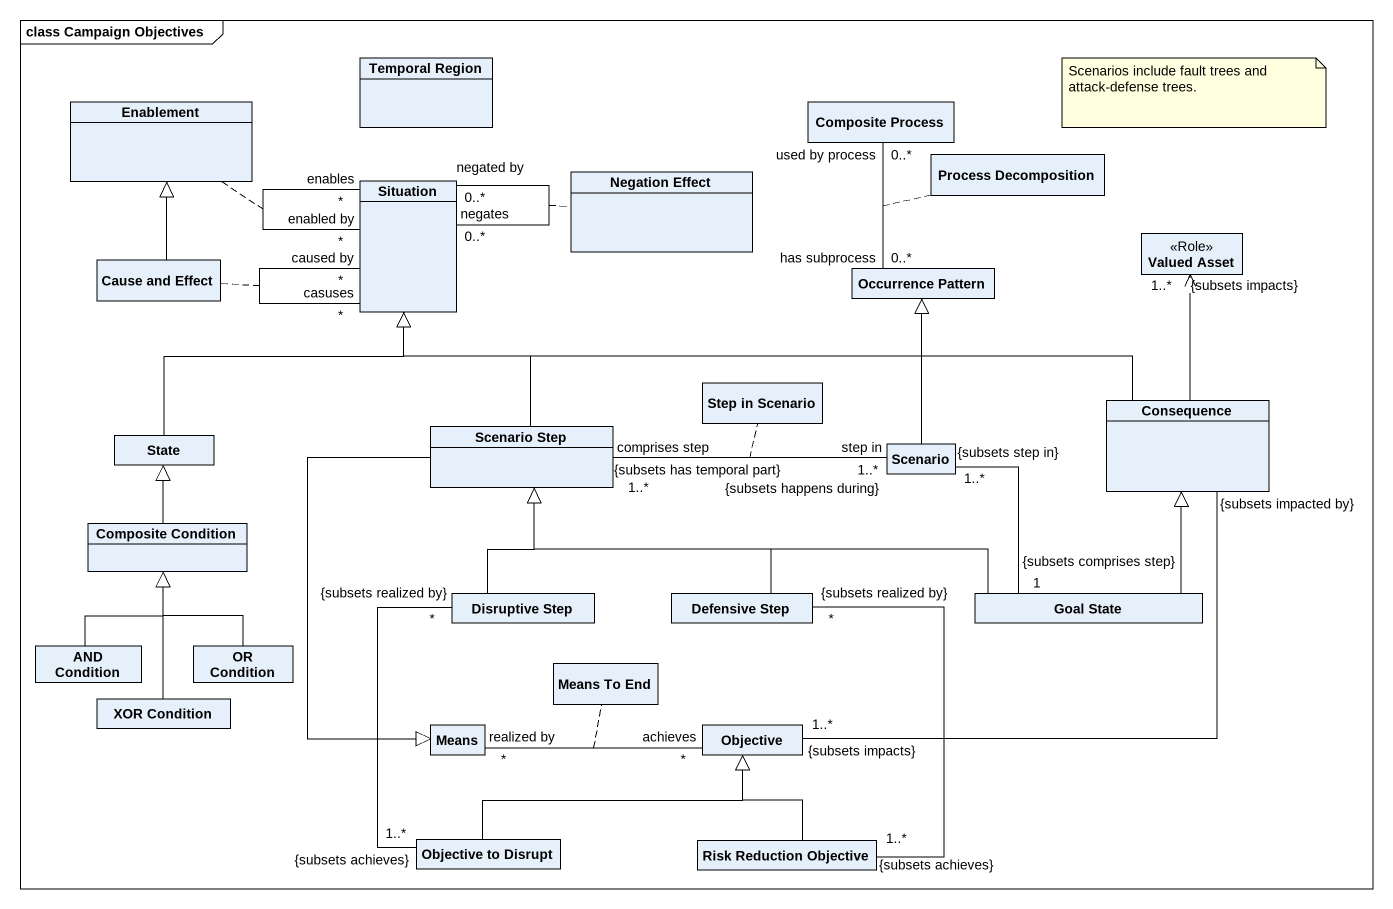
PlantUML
@startuml
mainframe class Campaign Objectives
hide circle
hide empty members
class "Temporal Region" as Temporal_Region
class Enablement
class "Composite Process" as Composite_Process
class Situation
class "Negation Effect" as Negation_Effect
class "Process Decomposition" as Process_Decomposition
class "Valued Asset" as Valued_Asset <<Role>>
class "Cause and Effect" as Cause_and_Effect
class "Occurrence Pattern" as Occurrence_Pattern
class "Step in Scenario" as Step_in_Scenario
class Consequence
class "State" as State_
class "Scenario Step" as Scenario_Step
class Scenario
class "Composite Condition" as Composite_Condition
class "Disruptive Step" as Disruptive_Step
class "Defensive Step" as Defensive_Step
class "Goal State" as Goal_State
class "AND Condition" as AND_Condition
class "XOR Condition" as XOR_Condition
class "OR Condition" as OR_Condition
class "Means To End" as Means_To_End
class Means
class Objective
class "Objective to Disrupt" as Objective_to_Disrupt
class "Risk Reduction Objective" as Risk_Reduction_Objective
Composite_Process "used by process\n0..*" -- "has subprocess\n0..*" Occurrence_Pattern
(Composite_Process, Occurrence_Pattern) .. Process_Decomposition
Situation "casuses\n*" -- "caused by\n*" Situation
(Situation, Situation) .. Cause_and_Effect
Situation "enabled by\n*" -- "enables\n*" Situation
(Situation, Situation) .. Enablement
Situation "negates\n0..*" -- "negated by\n0..*" Situation
(Situation, Situation) .. Negation_Effect
Cause_and_Effect -up-|> Enablement
Consequence -left-|> Situation
Consequence -up-> "1..*\n{subsets impacts}" Valued_Asset
Consequence "{subsets impacted by}" -- "1..*\n{subsets impacts}" Objective
State_ -up-|> Situation
Scenario_Step -up-|> Situation
Scenario_Step --|> Means
Scenario -up-|> Occurrence_Pattern
Scenario "step in\n1..*\n{subsets happens during}" -left- "comprises step\n1..*\n{subsets has temporal part}" Scenario_Step
(Scenario, Scenario_Step) .. Step_in_Scenario
Scenario "1..*\n{subsets step in}" -- "1\n{subsets comprises step}" Goal_State
Composite_Condition -up-|> State_
Disruptive_Step -up-|> Scenario_Step
Defensive_Step -up-|> Scenario_Step
Goal_State -up-|> Consequence
Goal_State -left-|> Scenario_Step
AND_Condition -up-|> Composite_Condition
XOR_Condition -up-|> Composite_Condition
OR_Condition -up-|> Composite_Condition
Means "realized by\n*" -right- "achieves\n*" Objective
(Means, Objective) .. Means_To_End
Objective_to_Disrupt "1..*\n{subsets achieves}" -up- "*\n{subsets realized by}" Disruptive_Step
Objective_to_Disrupt -right-|> Objective
Risk_Reduction_Objective "1..*\n{subsets achieves}" -up- "*\n{subsets realized by}" Defensive_Step
Risk_Reduction_Objective -up-|> Objective
note as N1
  Scenarios include fault trees and attack-defense trees.
end note
@enduml
